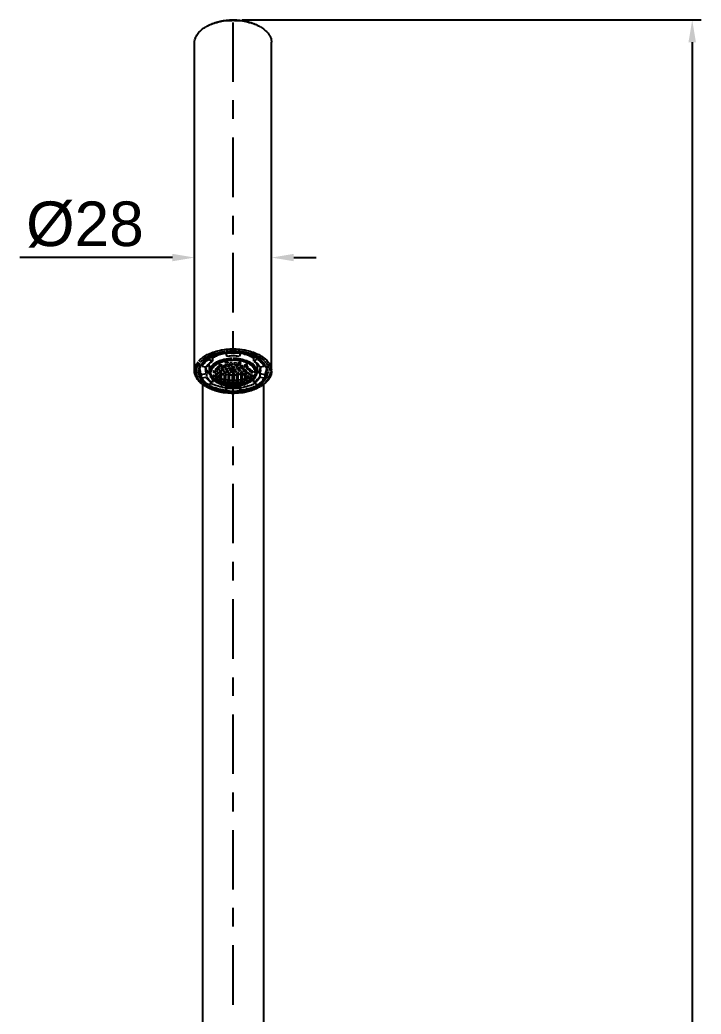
# Model space of a CAD drawing. Extents: x 5980 to 6960, y -107 to 1128.
# Drawn here: x 6715.1 to 6959.8, y 756.6 to 1113.4 of the extents above; entities that cross this region are included whole.
import ezdxf

# ---------------------------------------------------------------- set-up
doc = ezdxf.new("R2010")
doc.units = 0
doc.header["$LTSCALE"] = 3
doc.layers.get('Defpoints').update_dxf_attribs({"linetype": 'CONTINUOUS'})
doc.layers.add('P', color=7, linetype='CONTINUOUS')
doc.layers.add('Quote', color=1, linetype='CONTINUOUS')
doc.styles.get("Standard").update_dxf_attribs({"font": 'arial.ttf'})
doc.dimstyles.new('Rubinetti', dxfattribs={"dimscale": 16, "dimtxt": 1, "dimasz": 0.5, "dimexe": 0.2, "dimexo": 0.2, "dimgap": 0.2, "dimtad": 1, "dimdsep": 46, "dimtxsty": 'Standard', "dimcen": 0.2, "dimdle": 0.2, "dimclrd": 256, "dimclre": 256, "dimclrt": 256, "dimadec": 0, "dimazin": 0, "dimtfac": 1, "dimtofl": 0, "dimtmove": 0, "dimatfit": 0, "dimfxl": 1, "dimtolj": 1, "dimtzin": 0, "dimlwd": -1, "dimarcsym": 0})

# ---------------------------------------------------------------- blocks, each defined once
blk = doc.blocks.new('*D79')
at = {"layer": 'Defpoints', "color": 0, "transparency": 16777216}
for p in [(6777.89, 1028.09), (6805.5, 1028.09), (6805.5, 1028.09)]:
    blk.add_point(p, dxfattribs=at)
at = {"layer": 'Quote', "linetype": 'Continuous', "transparency": 16777216}
for p, q in [((6769.89, 1028.09), (6715.13, 1028.09)), ((6813.5, 1028.09), (6821.5, 1028.09))]:
    blk.add_line(p, q, dxfattribs=at)
at = {"layer": 'Quote', "transparency": 16777216}
for points in [[(6769.89, 1029.42), (6769.89, 1026.76), (6777.89, 1028.09)], [(6813.5, 1029.42), (6813.5, 1026.76), (6805.5, 1028.09)]]:
    blk.add_solid(points, dxfattribs=at)
at = {"layer": 'Quote', "transparency": 16777216, "insert": (6738.51, 1039.91), "char_height": 16, "attachment_point": 5}
blk.add_mtext('\\A1;%%C28', dxfattribs=at)
blk = doc.blocks.new('*D80')
at = {"layer": 'Defpoints', "color": 0, "transparency": 16777216}
for p in [(6791.74, 1113.37), (6849.24, -14.19), (6956.58, -14.19)]:
    blk.add_point(p, dxfattribs=at)
at = {"layer": 'Quote', "lineweight": -2, "transparency": 16777216}
for p, q in [((6794.94, 1113.37), (6959.78, 1113.37)), ((6852.44, -14.19), (6959.78, -14.19))]:
    blk.add_line(p, q, dxfattribs=at)
at = {"layer": 'Quote', "linetype": 'Continuous', "transparency": 16777216}
blk.add_line((6956.58, 1105.37), (6956.58, -6.19), dxfattribs=at)
at = {"layer": 'Quote', "transparency": 16777216}
for points in [[(6955.24, 1105.37), (6957.91, 1105.37), (6956.58, 1113.37)], [(6955.24, -6.19), (6957.91, -6.19), (6956.58, -14.19)]]:
    blk.add_solid(points, dxfattribs=at)
at = {"layer": 'Quote', "transparency": 16777216, "insert": (6945.21, 549.59), "char_height": 16, "attachment_point": 5, "rotation": 90}
blk.add_mtext('\\A1;1128', dxfattribs=at)

msp = doc.modelspace()

# ---------------------------------------------------------------- linework, layer by layer
at = {"layer": 'P'}
for points in [[(6782.218, 1111.081), (6782.568, 1111.256), (6783.008, 1111.521), (6783.453, 1111.696), (6783.893, 1111.876), (6784.333, 1112.051), (6784.773, 1112.226), (6785.213, 1112.401), (6785.743, 1112.581), (6786.273, 1112.666), (6787.068, 1112.931), (6787.683, 1113.021), (6788.213, 1113.106), (6788.743, 1113.196), (6789.358, 1113.286), (6789.978, 1113.286), (6790.508, 1113.371), (6791.123, 1113.371), (6791.743, 1113.371), (6792.268, 1113.371), (6792.888, 1113.371), (6793.503, 1113.286), (6794.033, 1113.286), (6794.653, 1113.196), (6795.183, 1113.106), (6795.798, 1113.021), (6796.328, 1112.931), (6796.858, 1112.756), (6797.648, 1112.581), (6798.178, 1112.401), (6798.618, 1112.226), (6799.148, 1112.051), (6799.593, 1111.876), (6800.033, 1111.696), (6800.383, 1111.521), (6800.823, 1111.256), (6801.178, 1111.081)], [(6782.218, 1111.081), (6782.658, 1111.256), (6783.008, 1111.521), (6783.453, 1111.696), (6783.978, 1111.876), (6784.423, 1112.051), (6784.863, 1112.226), (6785.393, 1112.401), (6785.918, 1112.491), (6786.448, 1112.666), (6787.153, 1112.756), (6787.683, 1112.931), (6788.303, 1113.021), (6788.833, 1113.106), (6789.448, 1113.106), (6790.068, 1113.196), (6790.683, 1113.196), (6791.298, 1113.196), (6791.743, 1113.286), (6792.183, 1113.196), (6792.798, 1113.196), (6793.328, 1113.196), (6793.948, 1113.106), (6794.563, 1113.106), (6795.093, 1113.021), (6795.708, 1112.931), (6796.238, 1112.756), (6796.858, 1112.666), (6797.473, 1112.491), (6798.003, 1112.401), (6798.533, 1112.226), (6798.973, 1112.051), (6799.503, 1111.876), (6799.943, 1111.696), (6800.383, 1111.521), (6800.823, 1111.256), (6801.178, 1111.081)], [(6777.893, 1105.346), (6777.893, 1105.786), (6777.983, 1106.231), (6778.158, 1106.756), (6778.248, 1107.201), (6778.513, 1107.641), (6778.688, 1107.906), (6778.863, 1108.256), (6779.128, 1108.611), (6779.393, 1108.961), (6779.748, 1109.226), (6780.013, 1109.491), (6780.363, 1109.846), (6780.718, 1110.111), (6781.068, 1110.376), (6781.513, 1110.641), (6781.863, 1110.906)], [(6782.218, 1111.081), (6781.863, 1110.906)], [(6791.743, 1091.146), (6791.743, 1112.491)], [(6801.533, 1110.906), (6801.178, 1111.081)], [(6801.533, 1110.906), (6801.883, 1110.641), (6802.323, 1110.376), (6802.678, 1110.111), (6803.028, 1109.846), (6803.383, 1109.491), (6803.738, 1109.226), (6803.998, 1108.961), (6804.263, 1108.611), (6804.443, 1108.346), (6804.708, 1107.906), (6804.883, 1107.641), (6805.148, 1107.201), (6805.323, 1106.756), (6805.413, 1106.231), (6805.498, 1105.786), (6805.498, 1105.346)], [(6777.893, 987.341), (6777.893, 1105.346)], [(6805.498, 987.341), (6805.498, 1105.346)], [(6791.743, 1077.831), (6791.743, 1084.531)], [(6791.743, 1049.786), (6791.743, 1071.126)], [(6791.743, 1036.381), (6791.743, 1043.081)], [(6791.743, 1008.421), (6791.743, 1029.766)], [(6791.743, 995.016), (6791.743, 1001.721)], [(6779.393, 990.871), (6779.658, 991.226), (6779.923, 991.486), (6780.188, 991.751), (6780.543, 992.016), (6780.893, 992.281), (6781.333, 992.546), (6781.953, 992.986), (6782.393, 993.251), (6782.833, 993.431), (6783.363, 993.691), (6783.893, 993.871), (6784.423, 994.136), (6785.038, 994.311), (6785.658, 994.486), (6786.183, 994.661), (6786.803, 994.751), (6787.508, 994.926), (6787.948, 995.016), (6788.568, 995.106), (6789.273, 995.191), (6789.978, 995.191), (6790.683, 995.281), (6791.298, 995.281), (6791.743, 995.281), (6792.093, 995.281), (6792.798, 995.281), (6793.503, 995.191), (6794.123, 995.191), (6794.828, 995.106), (6795.443, 995.016), (6795.973, 994.926), (6796.593, 994.751), (6797.208, 994.661), (6797.828, 994.486), (6798.358, 994.311), (6798.973, 994.136), (6799.503, 993.871), (6800.033, 993.691), (6800.563, 993.431), (6801.003, 993.251), (6801.443, 992.986), (6801.883, 992.721), (6802.503, 992.281), (6802.853, 992.016), (6803.208, 991.751), (6803.473, 991.486), (6803.823, 991.226), (6804.088, 990.871)], [(6780.188, 989.371), (6780.453, 989.726), (6780.718, 990.076), (6780.983, 990.431), (6781.333, 990.781), (6781.773, 991.136), (6782.218, 991.486), (6782.658, 991.751), (6783.188, 992.016), (6783.628, 992.281), (6784.158, 992.546), (6784.773, 992.811), (6785.478, 993.076), (6785.743, 993.166), (6786.098, 993.251), (6786.538, 993.431), (6786.893, 993.516), (6787.243, 993.606), (6787.598, 993.606), (6788.038, 993.691), (6788.388, 993.781), (6788.833, 993.871)], [(6780.278, 989.726), (6780.543, 990.076), (6780.803, 990.431), (6781.158, 990.781), (6781.598, 991.136), (6781.953, 991.401), (6782.393, 991.751), (6782.923, 992.016), (6783.453, 992.281), (6783.803, 992.456), (6784.423, 992.721), (6785.038, 992.986), (6785.658, 993.251), (6786.008, 993.341), (6786.628, 993.516), (6786.978, 993.606), (6787.418, 993.691), (6787.773, 993.691), (6788.123, 993.781), (6788.568, 993.871), (6788.918, 993.956)], [(6780.363, 990.961), (6780.803, 991.311), (6781.248, 991.666), (6781.688, 991.931), (6782.128, 992.281), (6782.658, 992.546), (6783.273, 992.901), (6783.893, 993.166), (6784.423, 993.341), (6784.773, 993.516), (6785.128, 993.606), (6785.478, 993.691), (6785.833, 993.781), (6786.183, 993.871), (6786.538, 993.956), (6786.893, 994.046), (6787.333, 994.136), (6787.683, 994.221), (6788.038, 994.311), (6788.478, 994.401), (6788.833, 994.401)], [(6783.098, 987.081), (6783.188, 987.521), (6783.273, 987.961), (6783.363, 988.311), (6783.628, 988.756), (6783.893, 989.106), (6784.158, 989.371), (6784.423, 989.636), (6784.688, 989.901), (6785.128, 990.166), (6785.478, 990.431), (6785.833, 990.696), (6786.363, 990.871), (6786.803, 991.136), (6787.243, 991.226), (6787.773, 991.401), (6788.388, 991.576), (6788.743, 991.666), (6789.358, 991.751), (6790.068, 991.841), (6790.683, 991.931), (6791.388, 991.931)], [(6783.803, 992.371), (6784.333, 992.106)], [(6784.333, 992.106), (6784.333, 990.961)], [(6784.688, 992.281), (6784.423, 992.016)], [(6789.093, 993.691), (6788.568, 993.606), (6788.123, 993.516), (6787.683, 993.431), (6787.153, 993.341), (6786.713, 993.166), (6786.363, 993.076), (6786.008, 992.901), (6785.568, 992.721), (6785.213, 992.546), (6784.863, 992.371), (6784.508, 992.196)], [(6794.298, 994.401), (6791.743, 994.661), (6789.093, 994.401)], [(6791.743, 994.136), (6790.418, 994.046), (6789.093, 993.956)], [(6791.743, 994.046), (6790.418, 993.956), (6789.093, 993.871)], [(6794.298, 993.606), (6791.743, 993.781), (6789.183, 993.606)], [(6789.538, 992.636), (6789.183, 993.606)], [(6791.743, 994.046), (6790.508, 994.046), (6789.358, 993.956)], [(6793.858, 992.636), (6791.743, 992.901), (6789.538, 992.636)], [(6793.858, 992.636), (6791.743, 992.811), (6789.538, 992.636)], [(6794.298, 993.956), (6793.063, 994.046), (6791.743, 994.136)], [(6794.123, 993.956), (6792.888, 994.046), (6791.743, 994.046)], [(6794.298, 993.871), (6792.978, 993.956), (6791.743, 994.046)], [(6791.743, 992.016), (6792.358, 991.931), (6793.063, 991.931), (6793.683, 991.841), (6794.388, 991.751), (6795.003, 991.576), (6795.358, 991.486), (6795.973, 991.311), (6796.503, 991.136), (6796.858, 990.961), (6797.298, 990.781), (6797.828, 990.516), (6798.093, 990.341), (6798.533, 990.076), (6798.883, 989.811), (6799.148, 989.546), (6799.413, 989.196), (6799.678, 988.931), (6799.853, 988.576), (6800.118, 988.136), (6800.208, 987.786), (6800.298, 987.341)], [(6794.298, 993.606), (6793.948, 992.636)], [(6794.298, 994.401), (6794.918, 994.401), (6795.358, 994.311), (6795.708, 994.221), (6796.153, 994.136), (6796.503, 994.046), (6796.858, 993.956), (6797.208, 993.871), (6797.563, 993.781), (6797.913, 993.691), (6798.268, 993.606), (6798.618, 993.516), (6798.973, 993.341), (6799.328, 993.251), (6799.853, 992.986), (6800.473, 992.721), (6801.003, 992.456), (6801.533, 992.106), (6801.973, 991.841), (6802.413, 991.486), (6802.853, 991.136)], [(6794.298, 993.956), (6794.918, 993.871), (6795.268, 993.781), (6795.623, 993.691), (6796.063, 993.691), (6796.418, 993.606), (6796.768, 993.516), (6797.123, 993.431), (6797.738, 993.251), (6798.093, 993.076), (6798.708, 992.901), (6799.328, 992.636), (6799.678, 992.456), (6800.208, 992.196), (6800.738, 991.841), (6801.268, 991.576), (6801.708, 991.226), (6802.058, 990.961), (6802.413, 990.606), (6802.768, 990.256), (6803.028, 989.901)], [(6794.298, 993.871), (6795.003, 993.781), (6795.443, 993.691), (6795.798, 993.606), (6796.153, 993.606), (6796.503, 993.516), (6796.858, 993.431), (6797.208, 993.251), (6797.648, 993.166), (6798.003, 993.076), (6798.618, 992.811), (6799.238, 992.546), (6799.853, 992.281), (6800.298, 992.016), (6800.738, 991.751), (6801.178, 991.486), (6801.618, 991.136), (6802.058, 990.781), (6802.413, 990.431), (6802.678, 990.076), (6802.943, 989.726), (6803.208, 989.371)], [(6799.063, 992.106), (6798.708, 992.281), (6798.358, 992.456), (6798.003, 992.636), (6797.648, 992.811), (6797.208, 992.986), (6796.858, 993.076), (6796.418, 993.251), (6795.973, 993.341), (6795.533, 993.516), (6795.093, 993.606), (6794.563, 993.691)], [(6799.063, 992.016), (6798.708, 992.281)], [(6799.063, 992.106), (6799.593, 992.371)], [(6799.063, 992.106), (6799.063, 990.961)], [(6800.563, 991.751), (6800.823, 991.576), (6801.268, 991.311), (6801.533, 991.046), (6801.883, 990.781), (6802.238, 990.431), (6802.503, 990.166), (6802.768, 989.811), (6802.943, 989.546), (6803.118, 989.196)], [(6777.893, 987.341), (6777.893, 987.871), (6777.983, 988.226), (6778.073, 988.576), (6778.158, 988.931), (6778.338, 989.281), (6778.513, 989.636), (6778.688, 989.991), (6778.953, 990.341), (6779.218, 990.696)], [(6778.423, 986.991), (6778.423, 987.431), (6778.513, 987.871), (6778.598, 988.226), (6778.688, 988.576), (6778.863, 989.021), (6779.043, 989.281), (6779.308, 989.636), (6779.483, 989.991), (6779.748, 990.341)], [(6779.308, 987.256), (6779.308, 987.606), (6779.393, 988.051), (6779.483, 988.401), (6779.658, 988.841), (6779.833, 989.196), (6780.098, 989.546)], [(6779.568, 987.166), (6779.568, 987.606), (6779.658, 987.961), (6779.748, 988.311), (6779.833, 988.666), (6780.013, 989.021)], [(6780.363, 990.961), (6779.923, 990.431)], [(6780.278, 989.196), (6780.453, 989.546), (6780.628, 989.811), (6780.893, 990.076), (6781.158, 990.431), (6781.513, 990.696), (6781.863, 991.046), (6782.218, 991.311), (6782.568, 991.576)], [(6783.008, 991.576), (6782.743, 991.311), (6782.303, 991.046), (6782.038, 990.871), (6781.688, 990.516), (6781.423, 990.256), (6781.068, 989.901), (6780.893, 989.636), (6780.628, 989.281), (6780.453, 989.021)], [(6781.953, 988.756), (6780.453, 989.021)], [(6781.773, 988.756), (6781.688, 988.226)], [(6781.688, 988.226), (6781.773, 987.786), (6781.773, 987.341), (6781.953, 986.991), (6782.038, 986.636)], [(6781.773, 988.756), (6781.863, 988.311), (6782.038, 987.961), (6782.218, 987.606), (6782.393, 987.256), (6782.658, 986.991), (6782.923, 986.636)], [(6782.038, 988.841), (6782.303, 989.196), (6782.483, 989.461), (6782.833, 989.811), (6783.098, 990.076), (6783.363, 990.341), (6783.718, 990.606), (6784.068, 990.781)], [(6784.243, 990.871), (6783.893, 990.606), (6783.538, 990.431), (6783.273, 990.166), (6783.008, 989.901), (6782.658, 989.546), (6782.393, 989.196), (6782.218, 988.841)], [(6783.008, 991.576), (6784.158, 990.961)], [(6783.098, 989.461), (6783.098, 989.811)], [(6783.098, 989.461), (6783.098, 987.081)], [(6791.743, 982.051), (6791.123, 982.051), (6790.683, 982.051), (6790.328, 982.051), (6789.978, 982.141), (6789.623, 982.141), (6789.273, 982.226), (6788.918, 982.316), (6788.388, 982.406), (6787.773, 982.581), (6787.153, 982.846), (6786.713, 983.021), (6786.183, 983.286), (6785.658, 983.551), (6785.303, 983.816), (6784.863, 984.081), (6784.508, 984.431), (6784.243, 984.786), (6783.978, 985.136), (6783.803, 985.491), (6783.628, 985.931), (6783.538, 986.371), (6783.538, 986.901), (6783.628, 987.341), (6783.718, 987.786), (6783.893, 988.136), (6784.068, 988.401), (6784.423, 988.841), (6784.688, 989.106), (6785.038, 989.461), (6785.478, 989.811), (6785.918, 990.076), (6786.448, 990.341), (6786.978, 990.516), (6787.418, 990.696), (6788.038, 990.961), (6788.568, 991.046), (6789.273, 991.226), (6789.623, 991.226), (6789.978, 991.311), (6790.328, 991.311), (6790.683, 991.401), (6791.123, 991.401), (6791.478, 991.401)], [(6783.718, 986.726), (6783.718, 987.166), (6783.893, 987.606), (6783.978, 987.961), (6784.243, 988.311), (6784.508, 988.666), (6784.773, 989.021), (6785.213, 989.371), (6785.568, 989.636), (6785.918, 989.901), (6786.183, 990.076), (6786.538, 990.256), (6786.893, 990.431), (6787.333, 990.516), (6787.773, 990.696), (6788.213, 990.871)], [(6785.918, 988.576), (6786.183, 988.841), (6786.538, 988.756), (6786.803, 988.576)], [(6786.978, 988.226), (6786.713, 987.961), (6786.363, 988.051), (6786.098, 988.311)], [(6786.713, 989.461), (6786.893, 989.811), (6787.243, 989.726), (6787.598, 989.546), (6787.683, 989.196)], [(6787.683, 989.196), (6787.508, 988.841), (6787.153, 988.931), (6786.803, 989.106), (6786.713, 989.461)], [(6787.418, 988.136), (6787.683, 988.401), (6788.038, 988.401), (6788.303, 988.226)], [(6788.213, 990.871), (6788.568, 990.961), (6788.918, 991.046), (6789.448, 991.136), (6789.803, 991.136), (6790.153, 991.226), (6790.593, 991.226), (6790.948, 991.311), (6791.388, 991.311), (6791.743, 991.311)], [(6788.213, 989.021), (6788.388, 989.371), (6788.743, 989.371), (6789.093, 989.196), (6789.183, 988.841)], [(6789.183, 988.841), (6789.008, 988.576), (6788.653, 988.491), (6788.303, 988.756), (6788.213, 989.021)], [(6788.918, 990.166), (6789.093, 990.431), (6789.448, 990.516), (6789.803, 990.431), (6789.978, 990.076)], [(6789.978, 989.991), (6789.803, 989.636), (6789.448, 989.546), (6789.093, 989.726), (6788.918, 990.076)], [(6789.713, 988.841), (6789.888, 989.106), (6790.243, 989.196), (6790.593, 989.021)], [(6790.683, 988.756), (6790.508, 988.401), (6790.153, 988.311), (6789.888, 988.491)], [(6790.418, 989.901), (6790.593, 990.256), (6790.948, 990.431), (6791.298, 990.256), (6791.478, 989.991)], [(6791.478, 989.901), (6791.298, 989.546), (6791.038, 989.461), (6790.683, 989.546), (6790.418, 989.901)], [(6791.213, 988.666), (6791.388, 989.021), (6791.743, 989.106)], [(6791.743, 988.226), (6791.388, 988.401), (6791.213, 988.666)], [(6791.743, 991.401), (6792.358, 991.401), (6792.713, 991.401), (6793.063, 991.311), (6793.418, 991.311), (6793.768, 991.226), (6794.123, 991.226), (6794.473, 991.136), (6795.003, 991.046), (6795.623, 990.871), (6796.238, 990.606), (6796.768, 990.431), (6797.298, 990.166), (6797.738, 989.901), (6798.178, 989.636), (6798.533, 989.371), (6798.883, 989.021), (6799.148, 988.666), (6799.413, 988.311), (6799.593, 987.961), (6799.768, 987.521), (6799.853, 987.081), (6799.943, 986.551), (6799.853, 986.021), (6799.678, 985.666), (6799.503, 985.316), (6799.328, 984.961), (6799.063, 984.611), (6798.708, 984.256), (6798.358, 983.991), (6797.913, 983.641), (6797.473, 983.376), (6797.033, 983.111), (6796.418, 982.846), (6795.973, 982.671), (6795.358, 982.491), (6794.828, 982.406), (6794.123, 982.226), (6793.768, 982.141), (6793.418, 982.141), (6793.063, 982.051), (6792.713, 982.051), (6792.358, 982.051), (6791.918, 982.051)], [(6795.183, 990.871), (6794.828, 990.961), (6794.473, 991.046), (6794.033, 991.136), (6793.593, 991.136), (6793.243, 991.226), (6792.888, 991.226), (6792.448, 991.311), (6792.093, 991.311), (6791.743, 991.311)], [(6791.743, 989.106), (6792.008, 989.021), (6792.183, 988.666)], [(6792.183, 988.666), (6792.008, 988.401), (6791.743, 988.226)], [(6791.743, 966.971), (6791.743, 988.311)], [(6791.918, 989.901), (6792.093, 990.256), (6792.448, 990.431), (6792.798, 990.341), (6792.978, 989.991)], [(6792.978, 989.901), (6792.798, 989.636), (6792.533, 989.461), (6792.183, 989.546), (6791.918, 989.811)], [(6792.713, 988.756), (6792.888, 989.021), (6793.243, 989.196), (6793.593, 989.106)], [(6793.683, 988.841), (6793.503, 988.491), (6793.243, 988.311), (6792.888, 988.401)], [(6793.418, 989.991), (6793.593, 990.341), (6793.858, 990.516), (6794.213, 990.516), (6794.473, 990.256)], [(6794.473, 990.166), (6794.298, 989.811), (6794.033, 989.546), (6793.683, 989.636), (6793.503, 989.901)], [(6794.213, 988.841), (6794.388, 989.196), (6794.653, 989.371), (6795.003, 989.371), (6795.183, 989.021)], [(6795.183, 989.021), (6795.093, 988.756), (6794.738, 988.491), (6794.388, 988.576), (6794.213, 988.841)], [(6794.918, 987.871), (6795.093, 988.226), (6795.443, 988.401), (6795.798, 988.401)], [(6799.678, 986.726), (6799.678, 987.166), (6799.593, 987.606), (6799.413, 987.961), (6799.238, 988.311), (6798.883, 988.666), (6798.618, 989.021), (6798.268, 989.371), (6797.828, 989.636), (6797.563, 989.901), (6797.208, 990.076), (6796.858, 990.256), (6796.503, 990.431), (6796.063, 990.516), (6795.708, 990.696), (6795.268, 990.871)], [(6795.708, 989.196), (6795.888, 989.546), (6796.153, 989.726), (6796.503, 989.811), (6796.678, 989.461)], [(6796.678, 989.461), (6796.593, 989.106), (6796.238, 988.931), (6795.888, 988.841), (6795.708, 989.196)], [(6796.418, 988.226), (6796.593, 988.576), (6796.858, 988.841), (6797.208, 988.841)], [(6797.473, 988.576), (6797.298, 988.226), (6797.033, 988.051), (6796.678, 987.961)], [(6799.238, 990.961), (6800.383, 991.576)], [(6799.238, 990.961), (6799.593, 990.696), (6799.853, 990.431), (6800.298, 990.166), (6800.563, 989.901), (6800.823, 989.636), (6801.088, 989.281), (6801.268, 988.931)], [(6801.268, 988.756), (6801.088, 989.106), (6800.823, 989.461), (6800.563, 989.726), (6800.208, 990.076), (6799.943, 990.341), (6799.593, 990.606), (6799.238, 990.781)], [(6800.298, 989.461), (6800.208, 990.076)], [(6800.208, 986.461), (6800.563, 986.726), (6800.823, 987.081), (6801.088, 987.341), (6801.268, 987.696), (6801.443, 988.051), (6801.533, 988.401)], [(6800.298, 989.461), (6800.298, 987.081)], [(6802.943, 989.021), (6802.768, 989.281), (6802.588, 989.636), (6802.238, 989.991), (6801.973, 990.341), (6801.618, 990.606), (6801.353, 990.871), (6800.913, 991.226), (6800.563, 991.486)], [(6802.943, 989.021), (6801.443, 988.756)], [(6801.708, 988.226), (6801.618, 988.756)], [(6803.558, 990.431), (6803.028, 990.961)], [(6803.208, 989.726), (6803.383, 989.371), (6803.648, 989.021), (6803.823, 988.666), (6803.998, 988.226), (6804.088, 987.786), (6804.088, 987.431)], [(6803.293, 989.281), (6803.473, 988.841), (6803.648, 988.491), (6803.738, 988.136), (6803.823, 987.786), (6803.823, 987.431)], [(6803.558, 990.431), (6803.823, 990.076), (6804.088, 989.811), (6804.263, 989.461), (6804.443, 989.106), (6804.618, 988.756), (6804.793, 988.311), (6804.883, 987.961), (6804.968, 987.606), (6804.968, 987.166)], [(6804.088, 990.871), (6804.353, 990.606), (6804.618, 990.256), (6804.793, 989.901), (6804.968, 989.546), (6805.148, 989.196), (6805.323, 988.756), (6805.413, 988.401), (6805.413, 988.051), (6805.498, 987.696)], [(6781.863, 981.786), (6781.513, 982.051), (6781.068, 982.316), (6780.718, 982.581), (6780.363, 982.846), (6780.013, 983.196), (6779.748, 983.461), (6779.393, 983.726), (6779.128, 984.081), (6778.953, 984.346), (6778.688, 984.786), (6778.513, 985.051), (6778.248, 985.581), (6778.158, 985.931), (6777.983, 986.461), (6777.893, 986.901), (6777.893, 987.341)], [(6781.863, 981.876), (6781.423, 982.141), (6781.068, 982.406), (6780.718, 982.671), (6780.363, 982.931), (6780.098, 983.196), (6779.833, 983.461), (6779.658, 983.816), (6779.393, 984.081), (6779.218, 984.431), (6778.953, 984.876), (6778.778, 985.316), (6778.598, 985.666), (6778.513, 986.106), (6778.423, 986.551), (6778.423, 986.991)], [(6791.743, 979.846), (6791.123, 979.846), (6790.683, 979.846), (6790.153, 979.846), (6789.623, 979.936), (6789.183, 979.936), (6788.653, 980.021), (6788.213, 980.111), (6787.773, 980.201), (6787.243, 980.286), (6786.803, 980.376), (6786.448, 980.466), (6786.008, 980.641), (6785.658, 980.731), (6785.213, 980.906), (6784.863, 980.991), (6784.423, 981.171), (6784.068, 981.346), (6783.718, 981.521), (6783.363, 981.611), (6783.008, 981.786), (6782.743, 982.051), (6782.218, 982.316), (6781.688, 982.756), (6781.158, 983.111), (6780.718, 983.551), (6780.363, 983.991), (6780.098, 984.431), (6779.833, 984.786), (6779.658, 985.136), (6779.483, 985.581), (6779.393, 985.931), (6779.308, 986.371), (6779.218, 986.816), (6779.308, 987.256)], [(6780.188, 985.051), (6780.013, 985.316), (6779.833, 985.756), (6779.748, 986.106), (6779.658, 986.461), (6779.568, 986.816), (6779.568, 987.166)], [(6779.748, 987.961), (6779.748, 987.606), (6779.833, 987.256), (6779.923, 986.816), (6780.098, 986.461), (6780.278, 986.106)], [(6781.863, 983.111), (6781.513, 983.376), (6781.248, 983.726), (6780.983, 983.991), (6780.718, 984.256), (6780.453, 984.611), (6780.188, 984.961)], [(6780.278, 986.106), (6782.128, 986.461)], [(6780.278, 986.106), (6780.278, 985.051)], [(6780.363, 984.876), (6780.543, 984.521), (6780.803, 984.256), (6781.068, 983.906), (6781.333, 983.551), (6781.688, 983.286), (6782.038, 982.931), (6782.483, 982.671), (6782.833, 982.406)], [(6780.453, 984.961), (6781.953, 985.226)], [(6780.453, 984.961), (6780.628, 984.611), (6780.803, 984.346), (6781.158, 983.906), (6781.423, 983.641), (6781.688, 983.376), (6782.038, 983.021), (6782.483, 982.756), (6782.833, 982.491)], [(6784.158, 983.021), (6783.803, 983.286), (6783.453, 983.461), (6783.098, 983.816), (6782.833, 984.081), (6782.658, 984.346), (6782.303, 984.696), (6782.038, 985.051)], [(6782.128, 986.461), (6782.128, 985.401)], [(6784.333, 983.286), (6783.978, 983.461), (6783.628, 983.726), (6783.273, 983.991), (6783.008, 984.256), (6782.833, 984.521), (6782.483, 984.876), (6782.303, 985.226)], [(6783.098, 987.081), (6783.098, 986.636), (6783.188, 986.196), (6783.363, 985.846)], [(6783.453, 985.491), (6783.628, 985.226), (6783.893, 984.876), (6784.158, 984.611)], [(6788.918, 982.581), (6788.388, 982.671), (6787.948, 982.846), (6787.508, 982.931), (6787.068, 983.111), (6786.713, 983.286), (6786.363, 983.461), (6786.008, 983.641), (6785.658, 983.906), (6785.393, 984.081), (6785.038, 984.346), (6784.688, 984.696), (6784.508, 984.961), (6784.243, 985.316), (6783.978, 985.666), (6783.803, 986.021), (6783.718, 986.461)], [(6791.743, 982.141), (6791.123, 982.141), (6790.418, 982.141), (6789.803, 982.226), (6789.273, 982.316), (6788.653, 982.491), (6788.038, 982.671), (6787.508, 982.846), (6787.153, 982.931), (6786.713, 983.111), (6786.273, 983.376), (6785.918, 983.551), (6785.568, 983.816), (6785.213, 984.081), (6784.948, 984.256), (6784.688, 984.521), (6784.333, 984.961), (6784.158, 985.316), (6783.893, 985.666), (6783.803, 986.021), (6783.718, 986.461)], [(6784.423, 987.341), (6784.773, 987.431), (6785.128, 987.341), (6785.393, 987.081)], [(6784.423, 985.846), (6784.773, 985.931), (6785.213, 985.756), (6785.478, 985.491)], [(6785.478, 986.901), (6785.128, 986.726), (6784.773, 986.816), (6784.508, 987.081)], [(6785.478, 985.401), (6785.128, 985.316), (6784.773, 985.491), (6784.508, 985.756)], [(6785.213, 987.871), (6785.478, 988.136), (6785.833, 987.961), (6786.098, 987.786)], [(6785.213, 986.196), (6785.568, 986.286), (6785.833, 986.196)], [(6785.918, 985.666), (6785.478, 985.756), (6785.213, 986.021)], [(6785.213, 984.876), (6785.568, 984.961), (6785.918, 984.786), (6786.183, 984.521)], [(6786.183, 984.521), (6785.833, 984.431), (6785.478, 984.611), (6785.213, 984.876)], [(6786.183, 987.521), (6785.918, 987.256), (6785.568, 987.341), (6785.303, 987.606)], [(6785.918, 986.726), (6785.918, 986.286)], [(6785.918, 986.196), (6786.183, 986.021)], [(6785.918, 985.666), (6785.918, 985.316)], [(6786.008, 986.726), (6786.363, 986.901), (6786.713, 986.726)], [(6786.713, 986.726), (6786.363, 986.551), (6786.008, 986.551)], [(6786.183, 986.021), (6786.008, 985.756)], [(6786.008, 985.316), (6786.183, 985.581), (6786.538, 985.666), (6786.893, 985.666)], [(6786.978, 984.876), (6786.628, 984.786), (6786.273, 984.876), (6786.008, 985.136)], [(6786.713, 987.341), (6786.978, 987.606), (6787.333, 987.521), (6787.598, 987.256)], [(6786.713, 986.196), (6786.893, 986.461)], [(6787.418, 986.106), (6787.068, 986.021), (6786.713, 986.106)], [(6787.683, 987.081), (6787.418, 986.816), (6787.068, 986.901), (6786.803, 987.081)], [(6786.978, 986.371), (6787.418, 986.196)], [(6787.418, 985.666), (6786.978, 985.491)], [(6786.978, 985.491), (6786.978, 984.876)], [(6786.978, 984.876), (6787.418, 984.696)], [(6787.418, 986.196), (6787.683, 986.461), (6788.123, 986.371), (6788.388, 986.196)], [(6787.418, 985.666), (6787.683, 985.931), (6788.038, 986.106), (6788.388, 986.021)], [(6787.418, 985.666), (6787.418, 984.696)], [(6788.478, 984.521), (6788.123, 984.346), (6787.773, 984.431), (6787.508, 984.696)], [(6788.478, 987.871), (6788.213, 987.606), (6787.863, 987.606), (6787.598, 987.871)], [(6788.213, 986.991), (6788.478, 987.256)], [(6789.183, 986.816), (6789.008, 986.551), (6788.653, 986.551), (6788.303, 986.726)], [(6788.478, 987.256), (6788.833, 987.166)], [(6788.478, 986.021), (6788.918, 985.931)], [(6788.478, 985.931), (6788.478, 984.521)], [(6788.918, 987.786), (6789.183, 988.136), (6789.538, 988.136), (6789.888, 987.961)], [(6788.918, 987.166), (6789.183, 986.816)], [(6788.918, 985.931), (6789.183, 986.196), (6789.623, 986.106), (6789.888, 985.931)], [(6788.918, 985.931), (6788.918, 984.431)], [(6789.978, 987.696), (6789.803, 987.341), (6789.358, 987.341), (6789.093, 987.521)], [(6789.713, 986.726), (6789.978, 986.991)], [(6790.683, 986.636), (6790.508, 986.371), (6790.153, 986.286), (6789.803, 986.461)], [(6789.978, 986.991), (6790.328, 986.991)], [(6789.978, 985.756), (6789.978, 984.346)], [(6789.978, 985.756), (6790.418, 985.756)], [(6790.418, 987.606), (6790.683, 987.961), (6791.038, 988.051), (6791.388, 987.871)], [(6790.418, 986.991), (6790.683, 986.726)], [(6790.418, 985.756), (6790.683, 986.021), (6791.038, 986.021), (6791.388, 985.846)], [(6790.418, 984.256), (6790.418, 985.756)], [(6791.478, 987.606), (6791.298, 987.256), (6790.858, 987.256), (6790.593, 987.341)], [(6791.213, 986.636), (6791.388, 986.901)], [(6791.743, 986.286), (6791.388, 986.371)], [(6791.478, 984.256), (6791.478, 985.666)], [(6804.178, 987.256), (6804.178, 986.816), (6804.088, 986.371), (6803.998, 985.931), (6803.913, 985.581), (6803.738, 985.136), (6803.558, 984.786), (6803.383, 984.431), (6803.028, 983.991), (6802.678, 983.551), (6802.238, 983.196), (6801.973, 982.931), (6801.533, 982.581), (6800.913, 982.141), (6800.383, 981.786), (6800.033, 981.611), (6799.678, 981.521), (6799.328, 981.346), (6798.973, 981.171), (6798.618, 980.991), (6798.178, 980.906), (6797.828, 980.731), (6797.388, 980.641), (6796.943, 980.466), (6796.593, 980.376), (6796.153, 980.286), (6795.623, 980.201), (6795.183, 980.111), (6794.738, 980.021), (6794.213, 979.936), (6793.768, 979.936), (6793.243, 979.846), (6792.798, 979.846), (6792.268, 979.846), (6791.743, 979.846)], [(6791.743, 982.141), (6792.358, 982.141), (6792.978, 982.141), (6793.593, 982.226), (6794.213, 982.316), (6794.738, 982.491), (6795.358, 982.671), (6795.888, 982.846), (6796.238, 982.931), (6796.678, 983.111), (6797.123, 983.376), (6797.473, 983.551), (6797.828, 983.816), (6798.178, 984.081), (6798.533, 984.256), (6798.798, 984.521), (6799.063, 984.961), (6799.328, 985.316), (6799.503, 985.666), (6799.593, 986.021), (6799.678, 986.461)], [(6791.918, 987.606), (6792.183, 987.871), (6792.533, 988.051), (6792.888, 987.871)], [(6791.918, 986.901), (6792.183, 986.636)], [(6791.918, 985.666), (6792.183, 986.021), (6792.533, 986.021), (6792.888, 985.931)], [(6791.918, 985.666), (6791.918, 984.256)], [(6792.183, 986.636), (6792.008, 986.286)], [(6792.978, 987.606), (6792.798, 987.341), (6792.448, 987.166), (6792.093, 987.341)], [(6792.713, 986.636), (6792.888, 986.901)], [(6793.683, 986.726), (6793.503, 986.371), (6793.153, 986.286), (6792.798, 986.371)], [(6792.978, 986.991), (6793.328, 986.991)], [(6792.978, 985.756), (6792.978, 984.256)], [(6792.978, 985.756), (6793.418, 985.756)], [(6793.418, 987.696), (6793.593, 987.961), (6793.948, 988.136), (6794.298, 988.051)], [(6793.418, 986.991), (6793.683, 986.726)], [(6793.418, 985.756), (6793.683, 986.106), (6794.033, 986.196), (6794.388, 986.106)], [(6793.418, 985.756), (6793.418, 984.346)], [(6794.473, 987.786), (6794.298, 987.521), (6793.948, 987.341), (6793.593, 987.431)], [(6794.213, 986.816), (6794.388, 987.081)], [(6795.183, 986.991), (6795.003, 986.636), (6794.653, 986.461), (6794.298, 986.551)], [(6794.473, 987.166), (6794.828, 987.256)], [(6794.473, 982.581), (6795.003, 982.671), (6795.443, 982.846), (6795.888, 982.931), (6796.328, 983.111), (6796.678, 983.286), (6797.123, 983.461), (6797.388, 983.641), (6797.738, 983.906), (6798.093, 984.081), (6798.358, 984.346), (6798.708, 984.696), (6798.973, 984.961), (6799.238, 985.316), (6799.413, 985.666), (6799.593, 986.021), (6799.678, 986.461)], [(6794.473, 985.931), (6794.918, 986.021)], [(6794.473, 985.931), (6794.473, 984.431)], [(6794.918, 987.256), (6795.183, 986.991)], [(6794.918, 986.021), (6795.183, 986.286), (6795.533, 986.461), (6795.888, 986.371)], [(6794.918, 985.931), (6794.918, 984.521)], [(6795.003, 986.021), (6795.443, 986.106), (6795.708, 985.931), (6795.973, 985.666)], [(6795.973, 984.696), (6795.708, 984.431), (6795.358, 984.346), (6795.003, 984.431)], [(6795.973, 988.136), (6795.798, 987.786), (6795.443, 987.606), (6795.093, 987.606)], [(6795.708, 987.081), (6795.888, 987.341), (6796.153, 987.521), (6796.593, 987.521)], [(6796.678, 987.341), (6796.503, 986.991), (6796.238, 986.816), (6795.888, 986.816)], [(6795.973, 986.196), (6796.418, 986.371)], [(6795.973, 985.666), (6795.973, 984.696)], [(6796.418, 985.491), (6795.973, 985.666)], [(6795.973, 984.696), (6796.418, 984.876)], [(6796.678, 986.196), (6796.418, 986.021), (6796.063, 986.106)], [(6796.418, 985.491), (6796.768, 985.666), (6797.123, 985.581), (6797.388, 985.401)], [(6796.418, 985.491), (6796.418, 984.876)], [(6796.503, 986.461), (6796.768, 986.726), (6797.123, 986.901)], [(6796.503, 986.461), (6796.678, 986.196)], [(6797.473, 985.226), (6797.208, 984.876), (6796.858, 984.786), (6796.503, 984.786)], [(6797.473, 986.636), (6797.123, 986.551), (6796.768, 986.726)], [(6797.208, 987.521), (6797.388, 987.871), (6797.648, 988.051), (6798.003, 988.051)], [(6797.208, 986.021), (6797.563, 986.196)], [(6797.208, 984.521), (6797.473, 984.786), (6797.828, 984.961), (6798.178, 984.961)], [(6798.178, 984.876), (6798.003, 984.611), (6797.563, 984.431), (6797.208, 984.431)], [(6797.563, 985.666), (6797.298, 985.931)], [(6798.178, 987.871), (6798.003, 987.521), (6797.738, 987.341), (6797.388, 987.256)], [(6797.563, 986.196), (6797.473, 986.551)], [(6797.473, 985.226), (6797.563, 985.581)], [(6797.563, 986.196), (6797.913, 986.286), (6798.178, 986.196)], [(6798.178, 986.196), (6798.003, 985.846), (6797.738, 985.666)], [(6797.913, 986.901), (6798.178, 987.166), (6798.443, 987.431), (6798.798, 987.431)], [(6797.913, 985.401), (6798.178, 985.666), (6798.533, 985.846), (6798.883, 985.931)], [(6798.973, 987.341), (6798.798, 986.991), (6798.443, 986.726), (6798.093, 986.726)], [(6798.973, 985.846), (6798.708, 985.491), (6798.443, 985.316), (6798.093, 985.316)], [(6799.063, 984.346), (6799.328, 984.611), (6799.593, 984.961), (6799.768, 985.316)], [(6801.268, 985.401), (6801.003, 985.051), (6800.823, 984.696), (6800.473, 984.346), (6800.208, 984.166), (6799.943, 983.906), (6799.593, 983.641), (6799.328, 983.376)], [(6801.443, 985.226), (6801.178, 984.876), (6801.003, 984.521), (6800.648, 984.166), (6800.383, 983.906), (6800.118, 983.641), (6799.768, 983.376), (6799.413, 983.111)], [(6799.943, 985.581), (6800.118, 986.021), (6800.208, 986.371), (6800.298, 986.816)], [(6800.473, 982.406), (6800.913, 982.671), (6801.353, 982.931), (6801.618, 983.196), (6801.973, 983.551), (6802.323, 983.816), (6802.588, 984.166), (6802.768, 984.431), (6803.028, 984.786)], [(6800.473, 982.406), (6800.913, 982.671), (6801.268, 983.021), (6801.618, 983.286), (6801.973, 983.641), (6802.238, 983.906), (6802.503, 984.166), (6802.678, 984.521), (6802.943, 984.786)], [(6801.268, 986.461), (6801.443, 986.816), (6801.533, 987.166), (6801.618, 987.521), (6801.708, 987.961)], [(6801.268, 986.461), (6801.268, 985.401)], [(6801.268, 986.461), (6803.118, 986.106)], [(6801.443, 985.226), (6802.943, 984.961)], [(6805.498, 987.341), (6805.498, 986.901), (6805.413, 986.461), (6805.323, 985.931), (6805.148, 985.581), (6804.883, 985.051), (6804.708, 984.786), (6804.528, 984.431), (6804.263, 984.081), (6803.998, 983.726), (6803.738, 983.461), (6803.383, 983.196), (6803.028, 982.846), (6802.678, 982.581), (6802.323, 982.316), (6801.883, 982.051), (6801.533, 981.786)], [(6804.968, 986.991), (6804.968, 986.551), (6804.883, 986.106), (6804.793, 985.666), (6804.708, 985.316), (6804.443, 984.876), (6804.263, 984.431), (6803.998, 984.081), (6803.823, 983.816), (6803.558, 983.461), (6803.293, 983.196), (6803.028, 982.931), (6802.678, 982.671), (6802.413, 982.406), (6802.058, 982.141), (6801.618, 981.876)], [(6803.208, 984.961), (6802.943, 984.611), (6802.678, 984.256)], [(6803.118, 986.106), (6803.293, 986.461), (6803.473, 986.816), (6803.558, 987.256), (6803.648, 987.606), (6803.738, 987.961)], [(6803.118, 986.106), (6803.118, 985.051)], [(6803.823, 987.166), (6803.823, 986.816), (6803.823, 986.461), (6803.738, 986.106), (6803.558, 985.756), (6803.383, 985.316), (6803.208, 985.051)], [(6780.718, 982.671), (6780.718, 33.786)], [(6781.863, 981.876), (6782.218, 981.611)], [(6801.178, 981.611), (6800.823, 981.436), (6800.383, 981.171), (6800.033, 980.991), (6799.593, 980.816), (6799.148, 980.641), (6798.618, 980.466), (6798.178, 980.286), (6797.648, 980.111), (6797.123, 980.021), (6796.328, 979.846), (6795.798, 979.671), (6795.183, 979.581), (6794.653, 979.496), (6794.033, 979.496), (6793.503, 979.406), (6792.888, 979.406), (6792.268, 979.316), (6791.743, 979.316), (6791.123, 979.316), (6790.508, 979.406), (6789.978, 979.406), (6789.358, 979.496), (6788.743, 979.496), (6788.213, 979.581), (6787.683, 979.671), (6787.068, 979.846), (6786.538, 979.936), (6785.743, 980.111), (6785.213, 980.286), (6784.773, 980.466), (6784.333, 980.641), (6783.893, 980.816), (6783.453, 980.991), (6783.008, 981.171), (6782.568, 981.436), (6782.218, 981.611)], [(6784.158, 983.021), (6783.008, 982.406)], [(6789.093, 980.376), (6788.478, 980.466), (6787.863, 980.641), (6787.243, 980.731), (6786.628, 980.906), (6786.098, 980.991), (6785.568, 981.171), (6785.038, 981.346), (6784.598, 981.521), (6784.068, 981.786), (6783.628, 981.961), (6783.188, 982.226)], [(6783.978, 982.931), (6784.423, 982.671), (6784.863, 982.491), (6785.393, 982.316), (6785.833, 982.226), (6786.363, 982.051), (6786.893, 981.876), (6787.508, 981.786), (6788.038, 981.611), (6788.568, 981.521), (6789.093, 981.436)], [(6784.333, 984.346), (6784.333, 983.286)], [(6784.423, 984.346), (6784.688, 984.081), (6784.948, 983.816), (6785.303, 983.641), (6785.658, 983.376), (6786.183, 983.111), (6786.628, 982.931), (6787.068, 982.756), (6787.508, 982.581), (6788.038, 982.406), (6788.568, 982.316), (6789.093, 982.141), (6789.538, 982.141), (6790.153, 982.051), (6790.683, 981.961), (6791.298, 981.961), (6791.743, 981.961)], [(6785.918, 984.166), (6786.363, 984.166), (6786.713, 983.991)], [(6786.978, 983.816), (6786.538, 983.726), (6786.183, 983.906)], [(6786.713, 984.346), (6787.068, 984.431), (6787.418, 984.346), (6787.683, 984.081)], [(6787.683, 984.081), (6787.333, 983.991), (6786.978, 984.081), (6786.713, 984.346)], [(6786.713, 983.461), (6787.153, 983.461), (6787.418, 983.376)], [(6787.683, 983.196), (6787.333, 983.196), (6786.893, 983.376)], [(6787.418, 983.641), (6787.773, 983.726), (6788.123, 983.641), (6788.478, 983.461)], [(6788.478, 983.461), (6788.123, 983.376), (6787.773, 983.461), (6787.418, 983.641)], [(6788.213, 983.991), (6788.568, 984.081), (6788.918, 983.991), (6789.183, 983.816)], [(6789.183, 983.816), (6788.833, 983.641), (6788.478, 983.726), (6788.213, 983.991)], [(6788.213, 983.111), (6788.653, 983.111), (6789.008, 983.021)], [(6789.183, 982.931), (6788.833, 982.846), (6788.388, 982.931)], [(6788.478, 984.521), (6788.918, 984.431)], [(6788.918, 983.376), (6789.273, 983.461), (6789.713, 983.376)], [(6788.918, 982.671), (6789.358, 982.671), (6789.803, 982.671)], [(6789.978, 984.346), (6789.623, 984.081), (6789.273, 984.166), (6789.008, 984.346)], [(6789.093, 981.436), (6789.358, 982.141)], [(6789.093, 981.436), (6789.093, 980.376)], [(6789.978, 983.196), (6789.623, 983.111), (6789.183, 983.111)], [(6789.978, 982.581), (6789.623, 982.491), (6789.183, 982.581)], [(6789.183, 980.376), (6789.538, 981.256)], [(6791.743, 982.316), (6791.213, 982.316), (6790.773, 982.316), (6790.243, 982.406), (6789.713, 982.406), (6789.273, 982.491)], [(6789.538, 982.141), (6789.538, 981.521)], [(6789.538, 981.521), (6790.593, 981.436), (6791.743, 981.346)], [(6789.538, 981.256), (6791.743, 981.081), (6793.948, 981.256)], [(6789.713, 983.726), (6790.068, 983.906), (6790.418, 983.906), (6790.683, 983.641)], [(6790.683, 983.641), (6790.328, 983.461), (6789.978, 983.551), (6789.713, 983.726)], [(6789.713, 982.846), (6790.068, 982.931), (6790.418, 982.931)], [(6789.978, 984.346), (6790.418, 984.256)], [(6790.683, 982.756), (6790.328, 982.671), (6789.978, 982.671)], [(6790.418, 983.196), (6790.773, 983.286), (6791.213, 983.286)], [(6790.418, 982.491), (6790.858, 982.581), (6791.213, 982.491)], [(6791.478, 984.256), (6791.123, 983.991), (6790.773, 983.991), (6790.508, 984.166)], [(6791.478, 983.111), (6791.123, 982.931), (6790.683, 983.021)], [(6791.478, 982.406), (6791.123, 982.406), (6790.683, 982.406)], [(6791.213, 983.641), (6791.478, 983.816)], [(6791.213, 982.756), (6791.563, 982.846)], [(6791.743, 983.376), (6791.388, 983.461)], [(6791.743, 982.581), (6791.388, 982.671)], [(6791.743, 981.961), (6792.093, 981.961), (6792.713, 981.961), (6793.328, 982.051), (6793.858, 982.141), (6794.298, 982.141), (6794.828, 982.316), (6795.358, 982.406), (6795.888, 982.581), (6796.328, 982.756), (6796.858, 982.931), (6797.208, 983.111), (6797.648, 983.376), (6798.093, 983.641), (6798.443, 983.816), (6798.798, 984.081), (6799.063, 984.346)], [(6791.743, 983.816), (6792.093, 983.816)], [(6791.743, 982.846), (6792.093, 982.846)], [(6791.743, 982.316), (6792.268, 982.316), (6792.623, 982.316), (6793.153, 982.406), (6793.683, 982.406), (6794.123, 982.491)], [(6791.743, 981.346), (6792.798, 981.436), (6793.858, 981.521)], [(6792.183, 982.756), (6791.828, 982.581)], [(6792.183, 983.641), (6791.918, 983.461)], [(6791.918, 983.111), (6792.268, 983.286), (6792.623, 983.286)], [(6791.918, 982.406), (6792.358, 982.581), (6792.713, 982.581)], [(6792.978, 984.256), (6792.623, 983.991), (6792.268, 983.991), (6792.008, 984.166)], [(6792.978, 982.491), (6792.533, 982.406), (6792.183, 982.406)], [(6792.978, 983.196), (6792.623, 983.021), (6792.268, 982.931)], [(6792.713, 983.641), (6792.978, 983.906), (6793.328, 983.906), (6793.683, 983.816)], [(6793.683, 983.726), (6793.418, 983.551), (6793.063, 983.461), (6792.713, 983.551)], [(6792.713, 982.756), (6793.063, 982.931), (6793.418, 982.931)], [(6792.978, 984.256), (6793.418, 984.346)], [(6793.683, 982.846), (6793.328, 982.671), (6792.978, 982.671)], [(6793.418, 983.196), (6793.768, 983.376), (6794.123, 983.461)], [(6793.418, 982.581), (6793.858, 982.671), (6794.213, 982.756)], [(6794.473, 984.431), (6794.213, 984.166), (6793.768, 984.081), (6793.503, 984.256)], [(6794.473, 982.671), (6794.033, 982.581), (6793.683, 982.491)], [(6794.473, 983.376), (6794.123, 983.111), (6793.768, 983.111)], [(6793.858, 982.141), (6793.858, 981.521)], [(6793.948, 981.256), (6794.298, 980.376)], [(6794.033, 982.141), (6794.298, 981.436)], [(6794.213, 983.816), (6794.473, 983.991), (6794.828, 984.081), (6795.183, 983.991)], [(6795.183, 983.991), (6794.918, 983.726), (6794.563, 983.641), (6794.213, 983.726)], [(6794.213, 982.931), (6794.473, 983.111), (6794.918, 983.196)], [(6794.298, 981.436), (6794.828, 981.521), (6795.443, 981.611), (6795.973, 981.786), (6796.503, 981.876), (6797.033, 982.051), (6797.563, 982.226), (6798.093, 982.316), (6798.533, 982.491), (6798.973, 982.671), (6799.413, 982.931)], [(6794.298, 981.436), (6794.298, 980.376)], [(6794.473, 984.431), (6794.918, 984.521)], [(6795.183, 983.111), (6794.918, 982.931), (6794.473, 982.846)], [(6800.473, 982.316), (6800.033, 982.141), (6799.593, 981.876), (6799.063, 981.701), (6798.618, 981.436), (6798.093, 981.256), (6797.648, 981.081), (6797.033, 980.991), (6796.503, 980.816), (6795.888, 980.641), (6795.268, 980.551), (6794.653, 980.466)], [(6794.918, 983.461), (6795.268, 983.641), (6795.623, 983.726)], [(6795.973, 983.641), (6795.708, 983.461), (6795.268, 983.376), (6794.918, 983.461)], [(6795.708, 984.081), (6795.973, 984.346), (6796.328, 984.431), (6796.678, 984.346)], [(6796.678, 984.346), (6796.418, 984.081), (6796.063, 983.991), (6795.708, 984.081)], [(6795.708, 983.196), (6796.063, 983.376), (6796.328, 983.551)], [(6796.678, 983.461), (6796.418, 983.286), (6795.973, 983.196)], [(6796.418, 983.816), (6796.768, 984.081), (6797.123, 984.166)], [(6797.473, 984.166), (6797.123, 983.906), (6796.768, 983.726)], [(6799.063, 984.346), (6799.063, 983.286)], [(6800.383, 982.406), (6799.238, 983.021)], [(6801.178, 981.611), (6801.533, 981.876)], [(6802.503, 983.991), (6802.148, 983.641), (6801.883, 983.376)], [(6802.678, 982.671), (6802.678, 33.786)], [(6789.183, 980.376), (6791.743, 980.111), (6794.298, 980.376)], [(6789.183, 980.286), (6791.743, 980.111), (6794.298, 980.286)], [(6791.743, 953.566), (6791.743, 960.266)], [(6791.743, 925.606), (6791.743, 946.951)], [(6791.743, 912.201), (6791.743, 918.906)], [(6791.743, 884.156), (6791.743, 905.501)], [(6791.743, 870.836), (6791.743, 877.451)], [(6791.743, 842.791), (6791.743, 864.136)], [(6791.743, 829.386), (6791.743, 836.091)], [(6791.743, 801.341), (6791.743, 822.686)], [(6791.743, 788.026), (6791.743, 794.726)], [(6791.743, 759.976), (6791.743, 781.321)]]:
    msp.add_lwpolyline(points, dxfattribs=at)

# ---------------------------------------------------------------- dimensions: what is measured, and where the dimension line sits
at = {"layer": 'Quote'}
dim = msp.add_linear_dim(base=(6956.578, -14.194), p1=(6791.743, 1113.371), p2=(6849.243, -14.194), angle=90, dimstyle='Rubinetti', override={"dimdec": 0}, dxfattribs=at)
dim.commit()
dim.dimension.update_dxf_attribs({"geometry": '*D80', "text_midpoint": (6945.209, 549.589)})
dim = msp.add_linear_dim(base=(6805.498, 1028.091), p1=(6777.893, 1028.091), p2=(6805.498, 1028.091), text='%%C<>', dimstyle='Rubinetti', override={"dimdec": 0}, dxfattribs=at)
dim.commit()
dim.dimension.update_dxf_attribs({"geometry": '*D79', "text_midpoint": (6738.513, 1028.091), "dimtype": 160})

doc.saveas('drawing.dxf')
